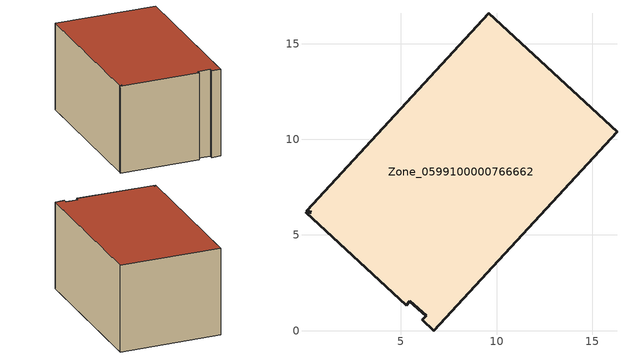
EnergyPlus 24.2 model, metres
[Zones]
Zone_0599100000766662
 floor ground (C_G): 0.01,6.18 0.3,6.19 0.12,6.24 0.08,6.28 9.58,16.59 16.3,10.4 6.72,0 6.11,0.56 6.31,0.77 5.46,1.52 5.27,1.33 z7.11
 wall outside (C_F): 6.72,0 16.3,10.4 9.58,16.59 0.08,6.28 0.12,6.24 0.3,6.19 0.01,6.18 5.27,1.33 5.46,1.52 6.31,0.77 6.11,0.56 6.72,0 z7.11:15.07
 roof outside (C_R): 0.3,6.19 0.01,6.18 5.27,1.33 5.46,1.52 6.31,0.77 6.11,0.56 6.72,0 16.3,10.4 9.58,16.59 0.08,6.28 0.12,6.24 z15.07
[BUILDING]
Pand.0599100000766662: North Axis=0; Terrain=City; Loads Convergence Tolerance Value=0.04; Temperature Convergence Tolerance Value=0.4; Solar Distribution=FullExterior; Maximum Number of Warmup Days=25; Minimum Number of Warmup Days=1
[Site:Location]
Rotterdam.The.Hague.AP_ZH_NLD Design_Conditions: Latitude=51.96; Longitude=4.45; Time Zone=1; Elevation=-4.5
[SITE:GROUNDTEMPERATURE:BUILDINGSURFACE]
18, 18, 18, 18, 18, 18, 18, 18, 18, 18, 18, 18
[MATERIAL] Thermal Absorptance=0.9; Solar Absorptance=0.7; Visible Absorptance=0.7
Name | Roughness | Thickness | Conductivity | Density | Specific Heat
G.D.2015-2018 | MediumSmooth | 0.15 | 0.0428571 | 540 | 1210
F.D.2015-2018 | Rough | 0.3 | 0.0666667 | 1920 | 840
R.D.2015-2018 | MediumRough | 0.2 | 0.0333333 | 1500 | 1000
[CONSTRUCTION]
C_G: G.D.2015-2018
C_F: F.D.2015-2018
C_R: R.D.2015-2018
[ZONE]
Zone_0599100000766662: Type=1; Multiplier=1; Ceiling Height=Autocalculate; Volume=Autocalculate; Floor Area=autocalculate; Part of Total Floor Area=Yes
[ZONEINFILTRATION:DESIGNFLOWRATE]
Infil_Zone_0599100000766662: Zone or ZoneList or Space or SpaceList=Zone_0599100000766662; Schedule=AlwaysOn; Design Flow Rate Calculation Method=Flow/Area; Flow Rate per Floor Area=0.0021; Constant Term Coefficient=1; Temperature Term Coefficient=0; Velocity Term Coefficient=0; Velocity Squared Term Coefficient=0
[HVACTEMPLATE:ZONE:IDEALLOADSAIRSYSTEM]
Zone_0599100000766662: Maximum Heating Supply Air Temperature=50; Minimum Cooling Supply Air Temperature=13; Maximum Heating Supply Air Humidity Ratio=0.0156; Minimum Cooling Supply Air Humidity Ratio=0.0077; Heating Limit=NoLimit; Cooling Limit=NoLimit; Dehumidification Control Type=ConstantSensibleHeatRatio; Cooling Sensible Heat Ratio=0.7; Dehumidification Setpoint=60; Humidification Control Type=None; Humidification Setpoint=30; Outdoor Air Method=None; Outdoor Air Flow Rate per Person=0.00944; Outdoor Air Flow Rate per Zone Floor Area=0; Outdoor Air Flow Rate per Zone=0; Demand Controlled Ventilation Type=None; Outdoor Air Economizer Type=NoEconomizer; Heat Recovery Type=None; Sensible Heat Recovery Effectiveness=0.7; Latent Heat Recovery Effectiveness=0.65
[ZONECONTROL:THERMOSTAT]
ThermostatControl_Zone_0599100000766662: Zone or ZoneList=Zone_0599100000766662; Control Type Schedule=DualSetpointControlType; Control 1=Thermostat_Zone_0599100000766662; Temperature Difference Between Cutout And Setpoint=0
[THERMOSTATSETPOINT:DUALSETPOINT]
Thermostat_Zone_0599100000766662: Heating Setpoint Temperature Schedule=HeatingSetpoint_Zone_0599100000766662; Cooling Setpoint Temperature Schedule=CoolingSetpoint_Zone_0599100000766662
[SCHEDULE:COMPACT]
HeatingSetpoint_Zone_0599100000766662: Through: 12/31, For: AllDays, Until: 24:00, 21
CoolingSetpoint_Zone_0599100000766662: Through: 12/31, For: AllDays, Until: 24:00, 24
DualSetpointControlType: Through: 12/31, For: AllDays, Until: 24:00, 4
AlwaysOn: Through: 12/31, For: AllDays, Until: 24:00, 1
